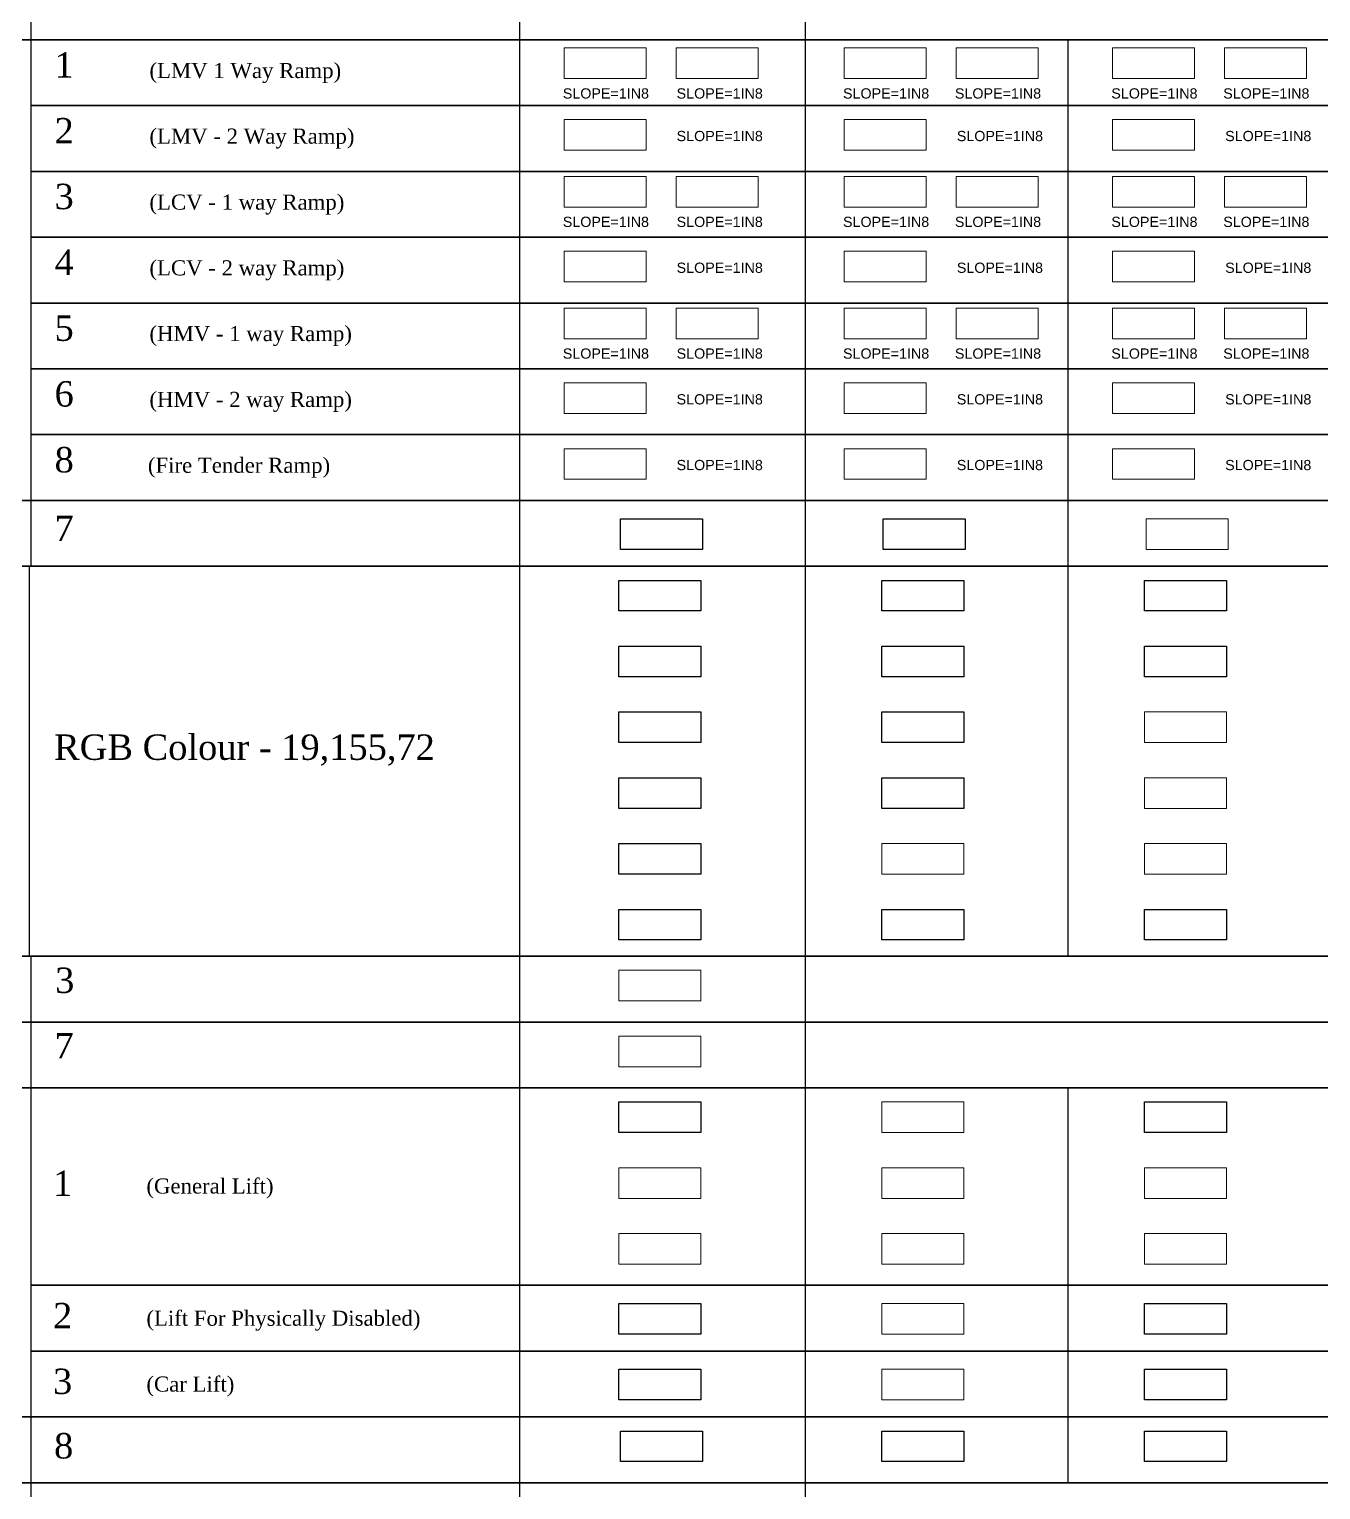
# Model space of a CAD drawing. Header units: millimetres. Extents: x -9481 to -9286, y 28719 to 28853.
# Drawn here: x -9461.74 to -9451.52, y 28774.05 to 28785.61 of the extents above; entities that cross this region are included whole.
import ezdxf

# ---------------------------------------------------------------- set-up
doc = ezdxf.new("R2010")
doc.units = ezdxf.units.MM
doc.linetypes.add('CONTINULUS', pattern=[0])
doc.linetypes.add('DASHED', pattern=[0.75, 0.5, -0.25])
for name, color, linetype in [('BLK_1_FLR_0_COURTYARD_INNER', 7, 'Continuous'), ('BLK_1_FLR_0_ROOM_1_LIGHT_VENTILATION_1', 7, 'Continuous'), ('BLK_1_FLR_0_ROOM_2_LIGHT_VENTILATION_2', 7, 'Continuous'), ('BLK_1_FLR_0_ROOM_3_LIGHT_VENTILATION_3', 7, 'Continuous'), ('BLK_1_FLR_0_ROOM_4_LIGHT_VENTILATION_4', 7, 'Continuous'), ('BLK_1_FLR_0_ROOM_5_LIGHT_VENTILATION_5', 7, 'Continuous'), ('BLK_1_FLR_0_UNITFA', 7, 'Continuous'), ('BLK_1_FLR_1_COURTYARD_INNER', 7, 'Continuous'), ('BLK_1_FLR_1_ROOM_1_LIGHT_VENTILATION_1', 7, 'Continuous'), ('BLK_1_FLR_1_ROOM_2_LIGHT_VENTILATION_2', 7, 'Continuous'), ('BLK_1_FLR_1_ROOM_3_LIGHT_VENTILATION_3', 7, 'Continuous'), ('BLK_1_FLR_1_UNITFA', 7, 'Continuous'), ('BLK_1_FLR_2_ROOM_1_LIGHT_VENTILATION_1', 7, 'Continuous'), ('BLK_1_FLR_2_UNITFA', 7, 'Continuous')]:
    doc.layers.add(name, color=color, linetype=linetype)
for name, color, linetype, plot in [('BLK_1_FLR_0_LIFT_1', 7, 'Continuous', False), ('BLK_1_FLR_0_ROOM_6_LIGHT_VENTILATION_6', 7, 'Continuous', False), ('BLK_1_FLR_1_ROOM_4_LIGHT_VENTILATION_4', 25, 'Continuous', False), ('BLK_1_FLR_1_ROOM_6_LIGHT_VENTILATION_6', 7, 'Continuous', False), ('BLK_1_FLR_2_LIFT_1', 7, 'Continuous', False), ('BLK_1_FLR_2_ROOM_2_LIGHT_VENTILATION_2', 25, 'Continuous', False), ('BLK_1_FLR_2_ROOM_6_LIGHT_VENTILATION_6', 7, 'Continuous', False)]:
    doc.layers.add(name, color=color, linetype=linetype, plot=plot)
for name, color, linetype, lineweight in [('BLK_1_FLR_0_LIFT_2', 1, 'DASHED', 9), ('BLK_1_FLR_0_LIFT_3', 1, 'DASHED', 9), ('BLK_1_FLR_0_VEHICLERAMP_1', 7, 'Continuous', 0), ('BLK_1_FLR_0_VEHICLERAMP_2', 7, 'Continuous', 0), ('BLK_1_FLR_1_LIFT_1', 7, 'Continuous', 0), ('BLK_1_FLR_1_LIFT_2', 1, 'DASHED', 9), ('BLK_1_FLR_1_LIFT_3', 1, 'DASHED', 9), ('BLK_1_FLR_1_ROOM_5_LIGHT_VENTILATION_5', 7, 'Continuous', 0), ('BLK_1_FLR_1_VEHICLERAMP_1', 7, 'Continuous', 0), ('BLK_1_FLR_1_VEHICLERAMP_2', 7, 'Continuous', 0), ('BLK_1_FLR_2_COURTYARD_INNER', 7, 'Continuous', 0), ('BLK_1_FLR_2_LIFT_2', 1, 'DASHED', 9), ('BLK_1_FLR_2_LIFT_3', 1, 'DASHED', 9), ('BLK_1_FLR_2_ROOM_3_LIGHT_VENTILATION_3', 9, 'Continuous', 20), ('BLK_1_FLR_2_ROOM_4_LIGHT_VENTILATION_4', 9, 'Continuous', 20), ('BLK_1_FLR_2_ROOM_5_LIGHT_VENTILATION_5', 7, 'Continuous', 0), ('BLK_1_FLR_2_VEHICLERAMP_1', 7, 'Continuous', 0), ('BLK_1_FLR_2_VEHICLERAMP_2', 7, 'Continuous', 0), ('SOLAR_PANEL', 7, 'Continuous', 0), ('SOLAR_WATER_HEATER', 7, 'Continuous', 0)]:
    doc.layers.add(name, color=color, linetype=linetype, lineweight=lineweight)
doc.styles.add('MtXpl_Georgia', font='georgiab.ttf')
doc.styles.get("Standard").update_dxf_attribs({"font": 'arial.ttf', "height": 0.25})

msp = doc.modelspace()

# ---------------------------------------------------------------- linework, layer by layer
for p, q in [((-9461.732, 28786.042), (-9461.732, 28785.52)), ((-9457.862, 28786.042), (-9457.862, 28785.522)), ((-9455.602, 28786.042), (-9455.602, 28785.522)), ((-9461.732, 28785.522), (-9461.732, 28785)), ((-9457.862, 28785.522), (-9457.862, 28785.001)), ((-9455.602, 28785.522), (-9455.602, 28785.001)), ((-9453.521, 28785.522), (-9453.521, 28785.001)), ((-9461.732, 28785.001), (-9461.732, 28784.479)), ((-9457.862, 28785.001), (-9457.862, 28784.481)), ((-9455.602, 28785.001), (-9455.602, 28784.481)), ((-9453.521, 28785.001), (-9453.521, 28784.481)), ((-9461.732, 28784.481), (-9461.732, 28783.958)), ((-9457.862, 28784.481), (-9457.862, 28783.96)), ((-9455.602, 28784.481), (-9455.602, 28783.96)), ((-9453.521, 28784.481), (-9453.521, 28783.96)), ((-9461.732, 28783.96), (-9461.732, 28783.438)), ((-9457.862, 28783.96), (-9457.862, 28783.439)), ((-9455.602, 28783.96), (-9455.602, 28783.439)), ((-9453.521, 28783.96), (-9453.521, 28783.439)), ((-9461.732, 28783.439), (-9461.732, 28782.917)), ((-9457.862, 28783.439), (-9457.862, 28782.919)), ((-9455.602, 28783.439), (-9455.602, 28782.919)), ((-9453.521, 28783.439), (-9453.521, 28782.919)), ((-9461.732, 28782.919), (-9461.732, 28782.396)), ((-9457.862, 28782.919), (-9457.862, 28782.398)), ((-9455.602, 28782.919), (-9455.602, 28782.398)), ((-9453.521, 28782.919), (-9453.521, 28782.398)), ((-9461.732, 28782.398), (-9461.732, 28781.876)), ((-9457.862, 28782.398), (-9457.862, 28781.877)), ((-9455.602, 28782.398), (-9455.602, 28781.877)), ((-9453.521, 28782.398), (-9453.521, 28781.877)), ((-9461.732, 28781.877), (-9461.732, 28781.355)), ((-9457.862, 28781.877), (-9457.862, 28781.357)), ((-9455.602, 28781.877), (-9455.602, 28781.357)), ((-9453.521, 28781.877), (-9453.521, 28781.357)), ((-9461.744, 28781.357), (-9461.744, 28778.271)), ((-9457.862, 28781.357), (-9457.862, 28778.271)), ((-9455.602, 28781.357), (-9455.602, 28780.836)), ((-9455.602, 28781.357), (-9455.602, 28778.271)), ((-9453.521, 28781.357), (-9453.521, 28780.836)), ((-9453.521, 28781.357), (-9453.521, 28778.271)), ((-9455.602, 28780.836), (-9455.602, 28780.315)), ((-9453.521, 28780.836), (-9453.521, 28780.315)), ((-9461.732, 28778.271), (-9461.732, 28777.749)), ((-9457.862, 28778.271), (-9457.862, 28777.75)), ((-9455.602, 28778.271), (-9455.602, 28777.75)), ((-9461.732, 28777.75), (-9461.732, 28777.228)), ((-9457.862, 28777.75), (-9457.862, 28777.23)), ((-9455.602, 28777.75), (-9455.602, 28777.23)), ((-9461.732, 28777.23), (-9461.732, 28776.708)), ((-9457.862, 28777.23), (-9457.862, 28776.709)), ((-9455.602, 28777.23), (-9455.602, 28776.709)), ((-9453.521, 28777.23), (-9453.521, 28776.709)), ((-9461.732, 28776.709), (-9461.732, 28776.187)), ((-9457.862, 28776.709), (-9457.862, 28776.188)), ((-9455.602, 28776.709), (-9455.602, 28776.188)), ((-9453.521, 28776.709), (-9453.521, 28776.188)), ((-9461.732, 28776.188), (-9461.732, 28775.666)), ((-9457.862, 28776.188), (-9457.862, 28775.668)), ((-9455.602, 28776.188), (-9455.602, 28775.668)), ((-9453.521, 28776.188), (-9453.521, 28775.668)), ((-9461.732, 28775.668), (-9461.732, 28775.146)), ((-9457.862, 28775.668), (-9457.862, 28775.147)), ((-9455.602, 28775.668), (-9455.602, 28775.147)), ((-9453.521, 28775.668), (-9453.521, 28775.147)), ((-9461.732, 28775.147), (-9461.732, 28773.065)), ((-9457.862, 28775.147), (-9457.862, 28774.627)), ((-9455.602, 28775.147), (-9455.602, 28774.627)), ((-9453.521, 28775.147), (-9453.521, 28774.627)), ((-9457.862, 28774.627), (-9457.862, 28774.106)), ((-9455.602, 28774.627), (-9455.602, 28774.106)), ((-9453.521, 28774.627), (-9453.521, 28774.106)), ((-9457.862, 28774.106), (-9457.862, 28773.585)), ((-9455.602, 28774.106), (-9455.602, 28773.585))]:
    msp.add_line(p, q)
for points in [[(-9481.258, 28786.042), (-9442.23, 28786.042), (-9442.23, 28785.522), (-9481.258, 28785.522), (-9481.258, 28786.042)], [(-9481.258, 28781.357), (-9481.258, 28781.877), (-9442.23, 28781.877), (-9442.23, 28781.357)], [(-9481.258, 28781.357), (-9442.23, 28781.357), (-9442.23, 28778.271), (-9481.258, 28778.271)], [(-9481.258, 28778.271), (-9442.23, 28778.271), (-9442.23, 28777.75), (-9481.258, 28777.75), (-9481.258, 28778.271)], [(-9481.258, 28777.75), (-9442.23, 28777.75), (-9442.23, 28777.23), (-9481.258, 28777.23), (-9481.258, 28777.75)], [(-9481.258, 28774.627), (-9442.23, 28774.627), (-9442.23, 28774.106), (-9481.258, 28774.106)], [(-9481.258, 28774.106), (-9442.23, 28774.106), (-9442.23, 28773.585), (-9481.258, 28773.585)]]:
    msp.add_lwpolyline(points, close=True)
for points in [[(-9481.258, 28785.001), (-9481.258, 28785.522), (-9442.23, 28785.522), (-9442.23, 28785.001), (-9461.732, 28785.001)], [(-9461.732, 28785.001), (-9442.23, 28785.001), (-9442.23, 28784.481), (-9461.732, 28784.481)], [(-9461.732, 28784.481), (-9442.23, 28784.481), (-9442.23, 28783.96), (-9461.732, 28783.96)], [(-9461.732, 28783.96), (-9442.23, 28783.96), (-9442.23, 28783.439), (-9461.732, 28783.439)], [(-9461.732, 28783.439), (-9442.23, 28783.439), (-9442.23, 28782.919), (-9461.732, 28782.919)], [(-9461.732, 28782.919), (-9442.23, 28782.919), (-9442.23, 28782.398), (-9461.732, 28782.398)], [(-9461.732, 28782.398), (-9442.23, 28782.398), (-9442.23, 28781.877), (-9481.258, 28781.877), (-9481.258, 28782.398), (-9481.258, 28782.398)], [(-9481.258, 28776.709), (-9481.258, 28777.23), (-9442.23, 28777.23), (-9442.23, 28776.709)], [(-9442.23, 28776.188), (-9442.23, 28775.668), (-9461.732, 28775.668)], [(-9461.732, 28775.668), (-9442.23, 28775.668), (-9442.23, 28775.147), (-9461.732, 28775.147)], [(-9461.732, 28775.147), (-9442.23, 28775.147), (-9442.23, 28774.627), (-9481.258, 28774.627), (-9481.258, 28775.147), (-9481.258, 28775.147)]]:
    msp.add_lwpolyline(points)
at = {"layer": 'BLK_1_FLR_0_COURTYARD_INNER', "color": 7}
msp.add_lwpolyline([(-9457.064, 28781.731), (-9456.415, 28781.731), (-9456.415, 28781.489), (-9457.064, 28781.489)], close=True, dxfattribs=at)
at = {"layer": 'BLK_1_FLR_0_LIFT_1', "color": 1, "linetype": 'CONTINULUS', "ltscale": 0.05}
msp.add_lwpolyline([(-9457.076, 28777.119), (-9456.427, 28777.119), (-9456.427, 28776.877), (-9457.076, 28776.877)], close=True, dxfattribs=at)
at = {"layer": 'BLK_1_FLR_0_LIFT_1', "color": 2, "linetype": 'CONTINULUS', "ltscale": 0.05}
msp.add_lwpolyline([(-9457.076, 28775.524), (-9456.427, 28775.524), (-9456.427, 28775.282), (-9457.076, 28775.282)], close=True, dxfattribs=at)
at = {"layer": 'BLK_1_FLR_0_LIFT_1', "color": 3, "linetype": 'CONTINULUS', "ltscale": 0.05}
msp.add_lwpolyline([(-9457.076, 28775.004), (-9456.427, 28775.004), (-9456.427, 28774.761), (-9457.076, 28774.761)], close=True, dxfattribs=at)
at = {"layer": 'BLK_1_FLR_0_LIFT_2', "color": 1, "linetype": 'CONTINULUS', "ltscale": 0.05}
msp.add_lwpolyline([(-9457.076, 28776.598), (-9456.427, 28776.598), (-9456.427, 28776.356), (-9457.076, 28776.356)], close=True, dxfattribs=at)
at = {"layer": 'BLK_1_FLR_0_LIFT_3', "color": 1, "linetype": 'CONTINULUS', "ltscale": 0.05}
msp.add_lwpolyline([(-9457.076, 28776.077), (-9456.427, 28776.077), (-9456.427, 28775.835), (-9457.076, 28775.835)], close=True, dxfattribs=at)
at = {"layer": 'BLK_1_FLR_0_ROOM_1_LIGHT_VENTILATION_1', "color": 114}
msp.add_lwpolyline([(-9457.076, 28781.245), (-9456.427, 28781.245), (-9456.427, 28781.003), (-9457.076, 28781.003)], close=True, dxfattribs=at)
at = {"layer": 'BLK_1_FLR_0_ROOM_2_LIGHT_VENTILATION_2', "color": 114}
msp.add_lwpolyline([(-9457.076, 28780.725), (-9456.427, 28780.725), (-9456.427, 28780.483), (-9457.076, 28780.483)], close=True, dxfattribs=at)
at = {"layer": 'BLK_1_FLR_0_ROOM_3_LIGHT_VENTILATION_3', "color": 114}
msp.add_lwpolyline([(-9457.076, 28780.204), (-9456.427, 28780.204), (-9456.427, 28779.962), (-9457.076, 28779.962)], close=True, dxfattribs=at)
at = {"layer": 'BLK_1_FLR_0_ROOM_4_LIGHT_VENTILATION_4', "color": 114}
msp.add_lwpolyline([(-9457.076, 28779.684), (-9456.427, 28779.684), (-9456.427, 28779.441), (-9457.076, 28779.441)], close=True, dxfattribs=at)
at = {"layer": 'BLK_1_FLR_0_ROOM_5_LIGHT_VENTILATION_5', "color": 114}
msp.add_lwpolyline([(-9457.076, 28779.163), (-9456.427, 28779.163), (-9456.427, 28778.921), (-9457.076, 28778.921)], close=True, dxfattribs=at)
at = {"layer": 'BLK_1_FLR_0_ROOM_6_LIGHT_VENTILATION_6', "color": 114}
msp.add_lwpolyline([(-9457.076, 28778.642), (-9456.427, 28778.642), (-9456.427, 28778.4), (-9457.076, 28778.4)], close=True, dxfattribs=at)
at = {"layer": 'BLK_1_FLR_0_UNITFA', "color": 8}
msp.add_lwpolyline([(-9457.064, 28774.515), (-9456.415, 28774.515), (-9456.415, 28774.273), (-9457.064, 28774.273)], close=True, dxfattribs=at)
at = {"layer": 'BLK_1_FLR_0_VEHICLERAMP_1', "color": 1}
msp.add_lwpolyline([(-9457.51, 28785.457), (-9456.861, 28785.457), (-9456.861, 28785.215), (-9457.51, 28785.215)], close=True, dxfattribs=at)
at = {"layer": 'BLK_1_FLR_0_VEHICLERAMP_1', "color": 2}
msp.add_lwpolyline([(-9457.51, 28784.89), (-9456.861, 28784.89), (-9456.861, 28784.648), (-9457.51, 28784.648)], close=True, dxfattribs=at)
at = {"layer": 'BLK_1_FLR_0_VEHICLERAMP_1', "color": 3}
msp.add_lwpolyline([(-9457.508, 28784.441), (-9456.859, 28784.441), (-9456.859, 28784.198), (-9457.508, 28784.198)], close=True, dxfattribs=at)
at = {"layer": 'BLK_1_FLR_0_VEHICLERAMP_1', "color": 4}
msp.add_lwpolyline([(-9457.51, 28783.849), (-9456.861, 28783.849), (-9456.861, 28783.607), (-9457.51, 28783.607)], close=True, dxfattribs=at)
at = {"layer": 'BLK_1_FLR_0_VEHICLERAMP_1', "color": 5}
msp.add_lwpolyline([(-9457.508, 28783.399), (-9456.859, 28783.399), (-9456.859, 28783.157), (-9457.508, 28783.157)], close=True, dxfattribs=at)
at = {"layer": 'BLK_1_FLR_0_VEHICLERAMP_1', "color": 6}
msp.add_lwpolyline([(-9457.51, 28782.807), (-9456.861, 28782.807), (-9456.861, 28782.565), (-9457.51, 28782.565)], close=True, dxfattribs=at)
at = {"layer": 'BLK_1_FLR_0_VEHICLERAMP_1', "color": 8}
msp.add_lwpolyline([(-9457.51, 28782.287), (-9456.861, 28782.287), (-9456.861, 28782.045), (-9457.51, 28782.045)], close=True, dxfattribs=at)
at = {"layer": 'BLK_1_FLR_0_VEHICLERAMP_2', "color": 1, "linetype": 'CONTINULUS', "ltscale": 0.05}
msp.add_lwpolyline([(-9456.622, 28785.457), (-9455.973, 28785.457), (-9455.973, 28785.215), (-9456.622, 28785.215)], close=True, dxfattribs=at)
at = {"layer": 'BLK_1_FLR_0_VEHICLERAMP_2', "color": 3, "linetype": 'CONTINULUS', "ltscale": 0.05}
msp.add_lwpolyline([(-9456.622, 28784.441), (-9455.973, 28784.441), (-9455.973, 28784.198), (-9456.622, 28784.198)], close=True, dxfattribs=at)
at = {"layer": 'BLK_1_FLR_0_VEHICLERAMP_2', "color": 5, "linetype": 'CONTINULUS', "ltscale": 0.05}
msp.add_lwpolyline([(-9456.622, 28783.399), (-9455.973, 28783.399), (-9455.973, 28783.157), (-9456.622, 28783.157)], close=True, dxfattribs=at)
at = {"layer": 'BLK_1_FLR_1_COURTYARD_INNER', "color": 7}
msp.add_lwpolyline([(-9454.983, 28781.731), (-9454.334, 28781.731), (-9454.334, 28781.489), (-9454.983, 28781.489)], close=True, dxfattribs=at)
at = {"layer": 'BLK_1_FLR_1_LIFT_1', "color": 1, "linetype": 'CONTINULUS', "ltscale": 0.05}
msp.add_lwpolyline([(-9454.995, 28777.119), (-9454.346, 28777.119), (-9454.346, 28776.877), (-9454.995, 28776.877)], close=True, dxfattribs=at)
at = {"layer": 'BLK_1_FLR_1_LIFT_1', "color": 2, "linetype": 'CONTINULUS', "ltscale": 0.05}
msp.add_lwpolyline([(-9454.995, 28775.524), (-9454.346, 28775.524), (-9454.346, 28775.282), (-9454.995, 28775.282)], close=True, dxfattribs=at)
at = {"layer": 'BLK_1_FLR_1_LIFT_1', "color": 3, "linetype": 'CONTINULUS', "ltscale": 0.05}
msp.add_lwpolyline([(-9454.995, 28775.004), (-9454.346, 28775.004), (-9454.346, 28774.761), (-9454.995, 28774.761)], close=True, dxfattribs=at)
at = {"layer": 'BLK_1_FLR_1_LIFT_2', "color": 1, "linetype": 'CONTINULUS', "ltscale": 0.05}
msp.add_lwpolyline([(-9454.995, 28776.598), (-9454.346, 28776.598), (-9454.346, 28776.356), (-9454.995, 28776.356)], close=True, dxfattribs=at)
at = {"layer": 'BLK_1_FLR_1_LIFT_3', "color": 1, "linetype": 'CONTINULUS', "ltscale": 0.05}
msp.add_lwpolyline([(-9454.995, 28776.077), (-9454.346, 28776.077), (-9454.346, 28775.835), (-9454.995, 28775.835)], close=True, dxfattribs=at)
at = {"layer": 'BLK_1_FLR_1_ROOM_1_LIGHT_VENTILATION_1', "color": 114}
msp.add_lwpolyline([(-9454.995, 28781.245), (-9454.346, 28781.245), (-9454.346, 28781.003), (-9454.995, 28781.003)], close=True, dxfattribs=at)
at = {"layer": 'BLK_1_FLR_1_ROOM_2_LIGHT_VENTILATION_2', "color": 114}
msp.add_lwpolyline([(-9454.995, 28780.725), (-9454.346, 28780.725), (-9454.346, 28780.483), (-9454.995, 28780.483)], close=True, dxfattribs=at)
at = {"layer": 'BLK_1_FLR_1_ROOM_3_LIGHT_VENTILATION_3', "color": 114}
msp.add_lwpolyline([(-9454.995, 28780.204), (-9454.346, 28780.204), (-9454.346, 28779.962), (-9454.995, 28779.962)], close=True, dxfattribs=at)
at = {"layer": 'BLK_1_FLR_1_ROOM_4_LIGHT_VENTILATION_4', "color": 114}
msp.add_lwpolyline([(-9454.995, 28779.684), (-9454.346, 28779.684), (-9454.346, 28779.441), (-9454.995, 28779.441)], close=True, dxfattribs=at)
at = {"layer": 'BLK_1_FLR_1_ROOM_5_LIGHT_VENTILATION_5', "color": 114}
msp.add_lwpolyline([(-9454.995, 28779.163), (-9454.346, 28779.163), (-9454.346, 28778.921), (-9454.995, 28778.921)], close=True, dxfattribs=at)
at = {"layer": 'BLK_1_FLR_1_ROOM_6_LIGHT_VENTILATION_6', "color": 114}
msp.add_lwpolyline([(-9454.995, 28778.642), (-9454.346, 28778.642), (-9454.346, 28778.4), (-9454.995, 28778.4)], close=True, dxfattribs=at)
at = {"layer": 'BLK_1_FLR_1_UNITFA', "color": 8}
msp.add_lwpolyline([(-9454.995, 28774.515), (-9454.346, 28774.515), (-9454.346, 28774.273), (-9454.995, 28774.273)], close=True, dxfattribs=at)
at = {"layer": 'BLK_1_FLR_1_VEHICLERAMP_1', "color": 1}
msp.add_lwpolyline([(-9455.293, 28785.457), (-9454.644, 28785.457), (-9454.644, 28785.215), (-9455.293, 28785.215)], close=True, dxfattribs=at)
at = {"layer": 'BLK_1_FLR_1_VEHICLERAMP_1', "color": 2}
msp.add_lwpolyline([(-9455.293, 28784.89), (-9454.644, 28784.89), (-9454.644, 28784.648), (-9455.293, 28784.648)], close=True, dxfattribs=at)
at = {"layer": 'BLK_1_FLR_1_VEHICLERAMP_1', "color": 3}
msp.add_lwpolyline([(-9455.293, 28784.441), (-9454.644, 28784.441), (-9454.644, 28784.198), (-9455.293, 28784.198)], close=True, dxfattribs=at)
at = {"layer": 'BLK_1_FLR_1_VEHICLERAMP_1', "color": 4}
msp.add_lwpolyline([(-9455.293, 28783.849), (-9454.644, 28783.849), (-9454.644, 28783.607), (-9455.293, 28783.607)], close=True, dxfattribs=at)
at = {"layer": 'BLK_1_FLR_1_VEHICLERAMP_1', "color": 5}
msp.add_lwpolyline([(-9455.293, 28783.399), (-9454.644, 28783.399), (-9454.644, 28783.157), (-9455.293, 28783.157)], close=True, dxfattribs=at)
at = {"layer": 'BLK_1_FLR_1_VEHICLERAMP_1', "color": 6}
msp.add_lwpolyline([(-9455.293, 28782.807), (-9454.644, 28782.807), (-9454.644, 28782.565), (-9455.293, 28782.565)], close=True, dxfattribs=at)
at = {"layer": 'BLK_1_FLR_1_VEHICLERAMP_1', "color": 8}
msp.add_lwpolyline([(-9455.293, 28782.287), (-9454.644, 28782.287), (-9454.644, 28782.045), (-9455.293, 28782.045)], close=True, dxfattribs=at)
at = {"layer": 'BLK_1_FLR_1_VEHICLERAMP_2', "color": 1, "linetype": 'CONTINULUS', "ltscale": 0.05}
msp.add_lwpolyline([(-9454.407, 28785.457), (-9453.758, 28785.457), (-9453.758, 28785.215), (-9454.407, 28785.215)], close=True, dxfattribs=at)
at = {"layer": 'BLK_1_FLR_1_VEHICLERAMP_2', "color": 3, "linetype": 'CONTINULUS', "ltscale": 0.05}
msp.add_lwpolyline([(-9454.407, 28784.441), (-9453.758, 28784.441), (-9453.758, 28784.198), (-9454.407, 28784.198)], close=True, dxfattribs=at)
at = {"layer": 'BLK_1_FLR_1_VEHICLERAMP_2', "color": 5, "linetype": 'CONTINULUS', "ltscale": 0.05}
msp.add_lwpolyline([(-9454.407, 28783.399), (-9453.758, 28783.399), (-9453.758, 28783.157), (-9454.407, 28783.157)], close=True, dxfattribs=at)
at = {"layer": 'BLK_1_FLR_2_COURTYARD_INNER', "color": 7}
msp.add_lwpolyline([(-9452.903, 28781.731), (-9452.253, 28781.731), (-9452.253, 28781.489), (-9452.903, 28781.489)], close=True, dxfattribs=at)
at = {"layer": 'BLK_1_FLR_2_LIFT_1', "color": 1, "linetype": 'CONTINULUS', "ltscale": 0.05}
msp.add_lwpolyline([(-9452.915, 28777.119), (-9452.266, 28777.119), (-9452.266, 28776.877), (-9452.915, 28776.877)], close=True, dxfattribs=at)
at = {"layer": 'BLK_1_FLR_2_LIFT_1', "color": 2, "linetype": 'CONTINULUS', "ltscale": 0.05}
msp.add_lwpolyline([(-9452.915, 28775.524), (-9452.266, 28775.524), (-9452.266, 28775.282), (-9452.915, 28775.282)], close=True, dxfattribs=at)
at = {"layer": 'BLK_1_FLR_2_LIFT_1', "color": 3, "linetype": 'CONTINULUS', "ltscale": 0.05}
msp.add_lwpolyline([(-9452.915, 28775.004), (-9452.266, 28775.004), (-9452.266, 28774.761), (-9452.915, 28774.761)], close=True, dxfattribs=at)
at = {"layer": 'BLK_1_FLR_2_LIFT_2', "color": 1, "linetype": 'CONTINULUS', "ltscale": 0.05}
msp.add_lwpolyline([(-9452.915, 28776.598), (-9452.266, 28776.598), (-9452.266, 28776.356), (-9452.915, 28776.356)], close=True, dxfattribs=at)
at = {"layer": 'BLK_1_FLR_2_LIFT_3', "color": 1, "linetype": 'CONTINULUS', "ltscale": 0.05}
msp.add_lwpolyline([(-9452.915, 28776.077), (-9452.266, 28776.077), (-9452.266, 28775.835), (-9452.915, 28775.835)], close=True, dxfattribs=at)
at = {"layer": 'BLK_1_FLR_2_ROOM_1_LIGHT_VENTILATION_1', "color": 114}
msp.add_lwpolyline([(-9452.915, 28781.245), (-9452.266, 28781.245), (-9452.266, 28781.003), (-9452.915, 28781.003)], close=True, dxfattribs=at)
at = {"layer": 'BLK_1_FLR_2_ROOM_2_LIGHT_VENTILATION_2', "color": 114}
msp.add_lwpolyline([(-9452.915, 28780.725), (-9452.266, 28780.725), (-9452.266, 28780.483), (-9452.915, 28780.483)], close=True, dxfattribs=at)
at = {"layer": 'BLK_1_FLR_2_ROOM_3_LIGHT_VENTILATION_3', "color": 114}
msp.add_lwpolyline([(-9452.915, 28780.204), (-9452.266, 28780.204), (-9452.266, 28779.962), (-9452.915, 28779.962)], close=True, dxfattribs=at)
at = {"layer": 'BLK_1_FLR_2_ROOM_4_LIGHT_VENTILATION_4', "color": 114}
msp.add_lwpolyline([(-9452.915, 28779.684), (-9452.266, 28779.684), (-9452.266, 28779.441), (-9452.915, 28779.441)], close=True, dxfattribs=at)
at = {"layer": 'BLK_1_FLR_2_ROOM_5_LIGHT_VENTILATION_5', "color": 114}
msp.add_lwpolyline([(-9452.915, 28779.163), (-9452.266, 28779.163), (-9452.266, 28778.921), (-9452.915, 28778.921)], close=True, dxfattribs=at)
at = {"layer": 'BLK_1_FLR_2_ROOM_6_LIGHT_VENTILATION_6', "color": 114}
msp.add_lwpolyline([(-9452.915, 28778.642), (-9452.266, 28778.642), (-9452.266, 28778.4), (-9452.915, 28778.4)], close=True, dxfattribs=at)
at = {"layer": 'BLK_1_FLR_2_UNITFA', "color": 8}
msp.add_lwpolyline([(-9452.915, 28774.515), (-9452.266, 28774.515), (-9452.266, 28774.273), (-9452.915, 28774.273)], close=True, dxfattribs=at)
at = {"layer": 'BLK_1_FLR_2_VEHICLERAMP_1', "color": 1}
msp.add_lwpolyline([(-9453.168, 28785.457), (-9452.519, 28785.457), (-9452.519, 28785.215), (-9453.168, 28785.215)], close=True, dxfattribs=at)
at = {"layer": 'BLK_1_FLR_2_VEHICLERAMP_1', "color": 2}
msp.add_lwpolyline([(-9453.168, 28784.89), (-9452.519, 28784.89), (-9452.519, 28784.648), (-9453.168, 28784.648)], close=True, dxfattribs=at)
at = {"layer": 'BLK_1_FLR_2_VEHICLERAMP_1', "color": 3}
msp.add_lwpolyline([(-9453.168, 28784.441), (-9452.519, 28784.441), (-9452.519, 28784.198), (-9453.168, 28784.198)], close=True, dxfattribs=at)
at = {"layer": 'BLK_1_FLR_2_VEHICLERAMP_1', "color": 4}
msp.add_lwpolyline([(-9453.168, 28783.849), (-9452.519, 28783.849), (-9452.519, 28783.607), (-9453.168, 28783.607)], close=True, dxfattribs=at)
at = {"layer": 'BLK_1_FLR_2_VEHICLERAMP_1', "color": 5}
msp.add_lwpolyline([(-9453.168, 28783.399), (-9452.519, 28783.399), (-9452.519, 28783.157), (-9453.168, 28783.157)], close=True, dxfattribs=at)
at = {"layer": 'BLK_1_FLR_2_VEHICLERAMP_1', "color": 6}
msp.add_lwpolyline([(-9453.168, 28782.807), (-9452.519, 28782.807), (-9452.519, 28782.565), (-9453.168, 28782.565)], close=True, dxfattribs=at)
at = {"layer": 'BLK_1_FLR_2_VEHICLERAMP_1', "color": 8}
msp.add_lwpolyline([(-9453.168, 28782.287), (-9452.519, 28782.287), (-9452.519, 28782.045), (-9453.168, 28782.045)], close=True, dxfattribs=at)
at = {"layer": 'BLK_1_FLR_2_VEHICLERAMP_2', "color": 1, "linetype": 'CONTINULUS', "ltscale": 0.05}
msp.add_lwpolyline([(-9452.282, 28785.457), (-9451.633, 28785.457), (-9451.633, 28785.215), (-9452.282, 28785.215)], close=True, dxfattribs=at)
at = {"layer": 'BLK_1_FLR_2_VEHICLERAMP_2', "color": 3, "linetype": 'CONTINULUS', "ltscale": 0.05}
msp.add_lwpolyline([(-9452.282, 28784.441), (-9451.633, 28784.441), (-9451.633, 28784.198), (-9452.282, 28784.198)], close=True, dxfattribs=at)
at = {"layer": 'BLK_1_FLR_2_VEHICLERAMP_2', "color": 5, "linetype": 'CONTINULUS', "ltscale": 0.05}
msp.add_lwpolyline([(-9452.282, 28783.399), (-9451.633, 28783.399), (-9451.633, 28783.157), (-9452.282, 28783.157)], close=True, dxfattribs=at)
at = {"layer": 'SOLAR_PANEL', "color": 3}
msp.add_lwpolyline([(-9457.076, 28778.16), (-9456.427, 28778.16), (-9456.427, 28777.918), (-9457.076, 28777.918)], close=True, dxfattribs=at)
at = {"layer": 'SOLAR_WATER_HEATER', "color": 7}
msp.add_lwpolyline([(-9457.076, 28777.639), (-9456.427, 28777.639), (-9456.427, 28777.397), (-9457.076, 28777.397)], close=True, dxfattribs=at)

# ---------------------------------------------------------------- texts
at = {"linetype": 'CONTINULUS', "style": 'MtXpl_Georgia'}
for s, height, p in [('1', 0.201, (-9461.543, 28785.223)), ('(LMV 1 Way Ramp)', 0.11941, (-9460.792, 28785.219)), ('2', 0.201, (-9461.543, 28784.702)), ('(LMV - 2 Way Ramp)', 0.11941, (-9460.792, 28784.7)), ('3', 0.201, (-9461.543, 28784.182)), ('(LCV - 1 way Ramp)', 0.11941, (-9460.792, 28784.178)), ('4', 0.201, (-9461.543, 28783.661)), ('(LCV - 2 way Ramp)', 0.11941, (-9460.792, 28783.658)), ('5', 0.201, (-9461.543, 28783.14)), ('(HMV - 1 way Ramp)', 0.11941, (-9460.792, 28783.138)), ('6', 0.201, (-9461.543, 28782.62)), ('(HMV - 2 way Ramp)', 0.11941, (-9460.792, 28782.617)), ('8', 0.201, (-9461.543, 28782.099)), ('(Fire Tender Ramp)', 0.11941, (-9460.804, 28782.096)), ('7', 0.201, (-9461.543, 28781.556)), ('RGB Colour - 19,155,72', 0.20122, (-9461.547, 28779.825)), ('3', 0.201, (-9461.538, 28777.981)), ('7', 0.201, (-9461.543, 28777.463)), ('1', 0.201, (-9461.555, 28776.375)), ('(General Lift)', 0.11941, (-9460.816, 28776.394)), ('2', 0.201, (-9461.555, 28775.328)), ('(Lift For Physically Disabled)', 0.11941, (-9460.816, 28775.348)), ('3', 0.201, (-9461.555, 28774.808)), ('(Car Lift)', 0.1194, (-9460.816, 28774.827)), ('8', 0.201, (-9461.547, 28774.298))]:
    msp.add_text(s, height=height, dxfattribs=at).set_placement(p)
at = {"layer": 'BLK_1_FLR_0_VEHICLERAMP_1', "color": 1, "insert": (-9457.52, 28785.138), "char_height": 0.081, "attachment_point": 1}
msp.add_mtext_dynamic_manual_height_columns('SLOPE=1IN8', width=0.42206, gutter_width=0.405, heights=[0], dxfattribs=at)
at = {"layer": 'BLK_1_FLR_0_VEHICLERAMP_1', "color": 2, "insert": (-9456.619, 28784.801), "char_height": 0.081, "attachment_point": 1}
msp.add_mtext_dynamic_manual_height_columns('SLOPE=1IN8', width=0.42206, gutter_width=0.405, heights=[0], dxfattribs=at)
at = {"layer": 'BLK_1_FLR_0_VEHICLERAMP_1', "color": 3, "insert": (-9457.52, 28784.122), "char_height": 0.081, "attachment_point": 1}
msp.add_mtext_dynamic_manual_height_columns('SLOPE=1IN8', width=0.42206, gutter_width=0.405, heights=[0], dxfattribs=at)
at = {"layer": 'BLK_1_FLR_0_VEHICLERAMP_1', "color": 4, "insert": (-9456.619, 28783.759), "char_height": 0.081, "attachment_point": 1}
msp.add_mtext_dynamic_manual_height_columns('SLOPE=1IN8', width=0.42206, gutter_width=0.405, heights=[0], dxfattribs=at)
at = {"layer": 'BLK_1_FLR_0_VEHICLERAMP_1', "color": 5, "insert": (-9457.52, 28783.08), "char_height": 0.081, "attachment_point": 1}
msp.add_mtext_dynamic_manual_height_columns('SLOPE=1IN8', width=0.42206, gutter_width=0.405, heights=[0], dxfattribs=at)
at = {"layer": 'BLK_1_FLR_0_VEHICLERAMP_1', "color": 6, "insert": (-9456.619, 28782.718), "char_height": 0.081, "attachment_point": 1}
msp.add_mtext_dynamic_manual_height_columns('SLOPE=1IN8', width=0.42206, gutter_width=0.405, heights=[0], dxfattribs=at)
at = {"layer": 'BLK_1_FLR_0_VEHICLERAMP_1', "color": 8, "insert": (-9456.619, 28782.198), "char_height": 0.081, "attachment_point": 1}
msp.add_mtext_dynamic_manual_height_columns('SLOPE=1IN8', width=0.42206, gutter_width=0.405, heights=[0], dxfattribs=at)
at = {"layer": 'BLK_1_FLR_0_VEHICLERAMP_2', "color": 1, "linetype": 'CONTINULUS', "ltscale": 0.05, "insert": (-9456.619, 28785.138), "char_height": 0.081, "attachment_point": 1}
msp.add_mtext_dynamic_manual_height_columns('SLOPE=1IN8', width=0.42206, gutter_width=0.405, heights=[0], dxfattribs=at)
at = {"layer": 'BLK_1_FLR_0_VEHICLERAMP_2', "color": 3, "linetype": 'CONTINULUS', "ltscale": 0.05, "insert": (-9456.619, 28784.122), "char_height": 0.081, "attachment_point": 1}
msp.add_mtext_dynamic_manual_height_columns('SLOPE=1IN8', width=0.42206, gutter_width=0.405, heights=[0], dxfattribs=at)
at = {"layer": 'BLK_1_FLR_0_VEHICLERAMP_2', "color": 5, "linetype": 'CONTINULUS', "ltscale": 0.05, "insert": (-9456.619, 28783.08), "char_height": 0.081, "attachment_point": 1}
msp.add_mtext_dynamic_manual_height_columns('SLOPE=1IN8', width=0.42206, gutter_width=0.405, heights=[0], dxfattribs=at)
at = {"layer": 'BLK_1_FLR_1_VEHICLERAMP_1', "color": 1, "insert": (-9455.302, 28785.138), "char_height": 0.081, "attachment_point": 1}
msp.add_mtext_dynamic_manual_height_columns('SLOPE=1IN8', width=0.42206, gutter_width=0.405, heights=[0], dxfattribs=at)
at = {"layer": 'BLK_1_FLR_1_VEHICLERAMP_1', "color": 2, "insert": (-9454.401, 28784.801), "char_height": 0.081, "attachment_point": 1}
msp.add_mtext_dynamic_manual_height_columns('SLOPE=1IN8', width=0.42206, gutter_width=0.405, heights=[0], dxfattribs=at)
at = {"layer": 'BLK_1_FLR_1_VEHICLERAMP_1', "color": 3, "insert": (-9455.302, 28784.122), "char_height": 0.081, "attachment_point": 1}
msp.add_mtext_dynamic_manual_height_columns('SLOPE=1IN8', width=0.42206, gutter_width=0.405, heights=[0], dxfattribs=at)
at = {"layer": 'BLK_1_FLR_1_VEHICLERAMP_1', "color": 4, "insert": (-9454.401, 28783.759), "char_height": 0.081, "attachment_point": 1}
msp.add_mtext_dynamic_manual_height_columns('SLOPE=1IN8', width=0.42206, gutter_width=0.405, heights=[0], dxfattribs=at)
at = {"layer": 'BLK_1_FLR_1_VEHICLERAMP_1', "color": 5, "insert": (-9455.302, 28783.08), "char_height": 0.081, "attachment_point": 1}
msp.add_mtext_dynamic_manual_height_columns('SLOPE=1IN8', width=0.42206, gutter_width=0.405, heights=[0], dxfattribs=at)
at = {"layer": 'BLK_1_FLR_1_VEHICLERAMP_1', "color": 6, "insert": (-9454.401, 28782.718), "char_height": 0.081, "attachment_point": 1}
msp.add_mtext_dynamic_manual_height_columns('SLOPE=1IN8', width=0.42206, gutter_width=0.405, heights=[0], dxfattribs=at)
at = {"layer": 'BLK_1_FLR_1_VEHICLERAMP_1', "color": 8, "insert": (-9454.401, 28782.198), "char_height": 0.081, "attachment_point": 1}
msp.add_mtext_dynamic_manual_height_columns('SLOPE=1IN8', width=0.42206, gutter_width=0.405, heights=[0], dxfattribs=at)
at = {"layer": 'BLK_1_FLR_1_VEHICLERAMP_2', "color": 1, "linetype": 'CONTINULUS', "ltscale": 0.05, "insert": (-9454.416, 28785.138), "char_height": 0.081, "attachment_point": 1}
msp.add_mtext_dynamic_manual_height_columns('SLOPE=1IN8', width=0.42206, gutter_width=0.405, heights=[0], dxfattribs=at)
at = {"layer": 'BLK_1_FLR_1_VEHICLERAMP_2', "color": 3, "linetype": 'CONTINULUS', "ltscale": 0.05, "insert": (-9454.416, 28784.122), "char_height": 0.081, "attachment_point": 1}
msp.add_mtext_dynamic_manual_height_columns('SLOPE=1IN8', width=0.42206, gutter_width=0.405, heights=[0], dxfattribs=at)
at = {"layer": 'BLK_1_FLR_1_VEHICLERAMP_2', "color": 5, "linetype": 'CONTINULUS', "ltscale": 0.05, "insert": (-9454.416, 28783.08), "char_height": 0.081, "attachment_point": 1}
msp.add_mtext_dynamic_manual_height_columns('SLOPE=1IN8', width=0.42206, gutter_width=0.405, heights=[0], dxfattribs=at)
at = {"layer": 'BLK_1_FLR_2_VEHICLERAMP_1', "color": 1, "insert": (-9453.178, 28785.138), "char_height": 0.081, "attachment_point": 1}
msp.add_mtext_dynamic_manual_height_columns('SLOPE=1IN8', width=0.42206, gutter_width=0.405, heights=[0], dxfattribs=at)
at = {"layer": 'BLK_1_FLR_2_VEHICLERAMP_1', "color": 2, "insert": (-9452.277, 28784.801), "char_height": 0.081, "attachment_point": 1}
msp.add_mtext_dynamic_manual_height_columns('SLOPE=1IN8', width=0.42206, gutter_width=0.405, heights=[0], dxfattribs=at)
at = {"layer": 'BLK_1_FLR_2_VEHICLERAMP_1', "color": 3, "insert": (-9453.178, 28784.122), "char_height": 0.081, "attachment_point": 1}
msp.add_mtext_dynamic_manual_height_columns('SLOPE=1IN8', width=0.42206, gutter_width=0.405, heights=[0], dxfattribs=at)
at = {"layer": 'BLK_1_FLR_2_VEHICLERAMP_1', "color": 4, "insert": (-9452.277, 28783.759), "char_height": 0.081, "attachment_point": 1}
msp.add_mtext_dynamic_manual_height_columns('SLOPE=1IN8', width=0.42206, gutter_width=0.405, heights=[0], dxfattribs=at)
at = {"layer": 'BLK_1_FLR_2_VEHICLERAMP_1', "color": 5, "insert": (-9453.178, 28783.08), "char_height": 0.081, "attachment_point": 1}
msp.add_mtext_dynamic_manual_height_columns('SLOPE=1IN8', width=0.42206, gutter_width=0.405, heights=[0], dxfattribs=at)
at = {"layer": 'BLK_1_FLR_2_VEHICLERAMP_1', "color": 6, "insert": (-9452.277, 28782.718), "char_height": 0.081, "attachment_point": 1}
msp.add_mtext_dynamic_manual_height_columns('SLOPE=1IN8', width=0.42206, gutter_width=0.405, heights=[0], dxfattribs=at)
at = {"layer": 'BLK_1_FLR_2_VEHICLERAMP_1', "color": 8, "insert": (-9452.277, 28782.198), "char_height": 0.081, "attachment_point": 1}
msp.add_mtext_dynamic_manual_height_columns('SLOPE=1IN8', width=0.42206, gutter_width=0.405, heights=[0], dxfattribs=at)
at = {"layer": 'BLK_1_FLR_2_VEHICLERAMP_2', "color": 1, "linetype": 'CONTINULUS', "ltscale": 0.05, "insert": (-9452.292, 28785.138), "char_height": 0.081, "attachment_point": 1}
msp.add_mtext_dynamic_manual_height_columns('SLOPE=1IN8', width=0.42206, gutter_width=0.405, heights=[0], dxfattribs=at)
at = {"layer": 'BLK_1_FLR_2_VEHICLERAMP_2', "color": 3, "linetype": 'CONTINULUS', "ltscale": 0.05, "insert": (-9452.292, 28784.122), "char_height": 0.081, "attachment_point": 1}
msp.add_mtext_dynamic_manual_height_columns('SLOPE=1IN8', width=0.42206, gutter_width=0.405, heights=[0], dxfattribs=at)
at = {"layer": 'BLK_1_FLR_2_VEHICLERAMP_2', "color": 5, "linetype": 'CONTINULUS', "ltscale": 0.05, "insert": (-9452.292, 28783.08), "char_height": 0.081, "attachment_point": 1}
msp.add_mtext_dynamic_manual_height_columns('SLOPE=1IN8', width=0.42206, gutter_width=0.405, heights=[0], dxfattribs=at)

doc.saveas('drawing.dxf')
